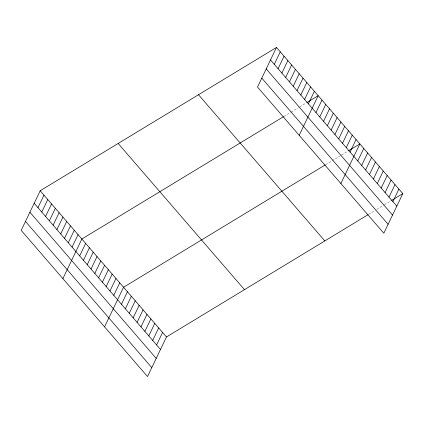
<?xml version="1.0" encoding="UTF-8"?>
<svg xmlns="http://www.w3.org/2000/svg" width="424" height="424" viewBox="0 0 424 424"><rect width="100%" height="100%" fill="white"/><g stroke="black" fill="none" stroke-linecap="round" stroke-linejoin="round"><path stroke-width="0.32" stroke-dasharray="2.12 1.59" d="M284.022 116.388L290.647 112.371M291.161 112.063L298.295 107.733M299.821 106.806L306.451 102.788M325.706 164.634L331.822 160.924M332.331 160.611L340.488 155.666M341.506 155.046L348.131 151.029M368.652 214.337L375.277 210.32M376.804 209.392L383.434 205.37M384.451 204.755L391.076 200.732"/><path stroke-width="0.64" d="M276.49 47.435L257.511 87.047L383.821 233.237L402.8 193.625L276.49 47.435L40.179 190.763L21.2 230.375L147.51 376.565L166.489 336.953L368.143 214.645M37.975 207.654L43.969 195.151M41.764 212.042L47.758 199.534M45.554 216.426L51.548 203.923M49.343 220.814L55.337 208.306M53.133 225.197L59.127 212.694M56.922 229.58L62.916 217.077M60.712 233.969L66.706 221.466M64.501 238.352L70.495 225.849M68.29 242.74L74.285 230.237M72.08 247.123L78.069 234.62M62.885 278.621L81.858 239.009L283.513 116.701M79.659 255.895L85.648 243.392M83.448 260.283L89.438 247.78M87.238 264.666L93.227 252.163M91.028 269.055L97.017 256.552M94.817 273.438L100.806 260.935M98.607 277.826L104.596 265.323M102.396 282.209L108.385 269.706M106.186 286.598L112.175 274.095M109.975 290.981L115.964 278.478M113.765 295.369L119.754 282.866M104.564 326.862L123.543 287.249L325.197 164.941M121.455 304.273L127.449 291.77M125.361 308.789L131.35 296.286M129.267 313.31L135.256 300.807M133.168 317.825L139.162 305.322M137.074 322.346L143.063 309.843M140.975 326.867L146.969 314.359M144.881 331.382L150.87 318.88M274.291 64.326L280.28 51.823M148.787 335.903L154.776 323.395M278.08 68.709L284.069 56.206M152.688 340.419L158.682 327.916M281.87 73.098L287.859 60.59M156.594 344.94L162.583 332.437M285.654 77.481L291.648 64.978M289.444 81.869L295.438 69.361M293.233 86.252L299.227 73.75M297.023 90.641L303.017 78.133M300.812 95.024L306.806 82.521M304.602 99.412L310.596 86.904M308.391 103.795L314.385 91.293M299.196 135.288L318.175 95.676L306.96 102.481M315.97 112.567L321.959 100.064M319.76 116.95L325.749 104.447M323.549 121.338L329.538 108.835M327.339 125.721L333.328 113.219M331.128 130.11L337.117 117.607M334.918 134.493L340.907 121.99M338.707 138.881L344.696 126.379M342.497 143.264L348.486 130.762M346.286 147.653L352.275 135.15M350.076 152.036L356.065 139.533M340.875 183.528L359.854 143.922L348.639 150.721M357.766 160.94L363.76 148.437M361.672 165.461L367.661 152.958M365.578 169.982L371.567 157.474M369.479 174.497L375.473 161.994M373.385 179.018L379.374 166.51M377.291 183.534L383.28 171.031M381.192 188.055L387.181 175.552M385.098 192.57L391.087 180.067M388.999 197.091L394.993 184.588M392.905 201.607L398.894 189.104M391.585 200.425L402.8 193.625M270.501 59.938L396.811 206.128M266.214 68.884L392.523 215.074M261.799 78.101L388.108 224.291M198.506 94.732L324.816 240.922M118.163 143.466L244.473 289.656M40.179 190.763L166.489 336.953M34.19 203.271L160.5 349.456M29.903 212.212L156.212 358.402M25.488 221.429L151.797 367.619"/></g></svg>
